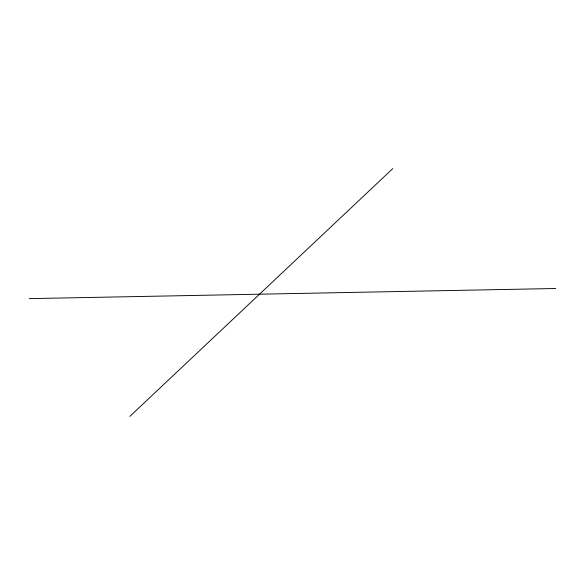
<?xml version="1.0" encoding="UTF-8"?>
<svg xmlns="http://www.w3.org/2000/svg" width="585" height="585" viewBox="0 0 585 585"><rect width="100%" height="100%" fill="white"/><g stroke="black" fill="none" stroke-linecap="round" stroke-linejoin="round"><path stroke-width="0.88" d="M129.855 416.388L392.769 168.612M29.25 298.628L555.75 288.5"/></g></svg>
